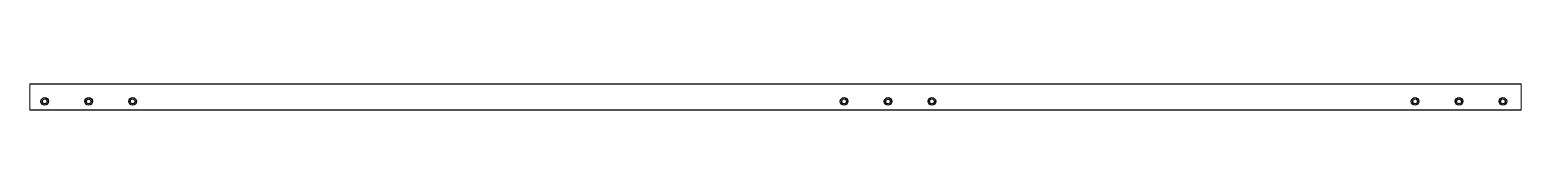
# Paper-space layout 'Layout1' of a CAD drawing. Header units: millimetres. Extents: x 0 to 257, y 95 to 100.
# The model-space entities are those that its viewports show. They can reach past a viewport. Long polylines and large blocks are cut down to what shows.
import ezdxf

# ---------------------------------------------------------------- set-up
doc = ezdxf.new("R2010")
doc.units = ezdxf.units.MM
doc.header["$LTSCALE"] = 10
for name, color, linetype in [('BOLTS', 6, 'Continuous'), ('GRAPHICS', 1, 'Continuous'), ('MEMBERS', 5, 'Continuous')]:
    doc.layers.add(name, color=color, linetype=linetype)

msp = doc.modelspace()

# ---------------------------------------------------------------- linework, layer by layer
at = {"layer": 'BOLTS', "color": 4, "linetype": 'Continuous'}
for centre in [(34, -10), (134, -10), (234, -10), (1854.2, -10), (1954.2, -10), (2054.2, -10), (3154.4, -10), (3254.4, -10), (3354.4, -10)]:
    msp.add_circle(centre, 8.6, dxfattribs=at)
at = {"layer": 'GRAPHICS', "color": 4, "linetype": 'Continuous'}
for centre in [(34, -10), (134, -10), (234, -10), (1854.2, -10), (1954.2, -10), (2054.2, -10), (3154.4, -10), (3254.4, -10), (3354.4, -10)]:
    msp.add_circle(centre, 5.5, dxfattribs=at)
at = {"layer": 'MEMBERS', "color": 3, "linetype": 'Continuous'}
for p, q in [((0, -30), (0, 30)), ((0, 30), (3396, 30)), ((3396, 30), (3396, -30)), ((3396, -30), (0, -30))]:
    msp.add_line(p, q, dxfattribs=at)

psp = doc.layouts.get("Layout1")

# ---------------------------------------------------------------- viewports
at = {"layer": '0'}
psp.add_viewport(center=(128.5, 97.5), size=(257, 4.54068), view_center_point=(1697.99, 0), view_height=60, dxfattribs=at)

doc.saveas('drawing.dxf')
